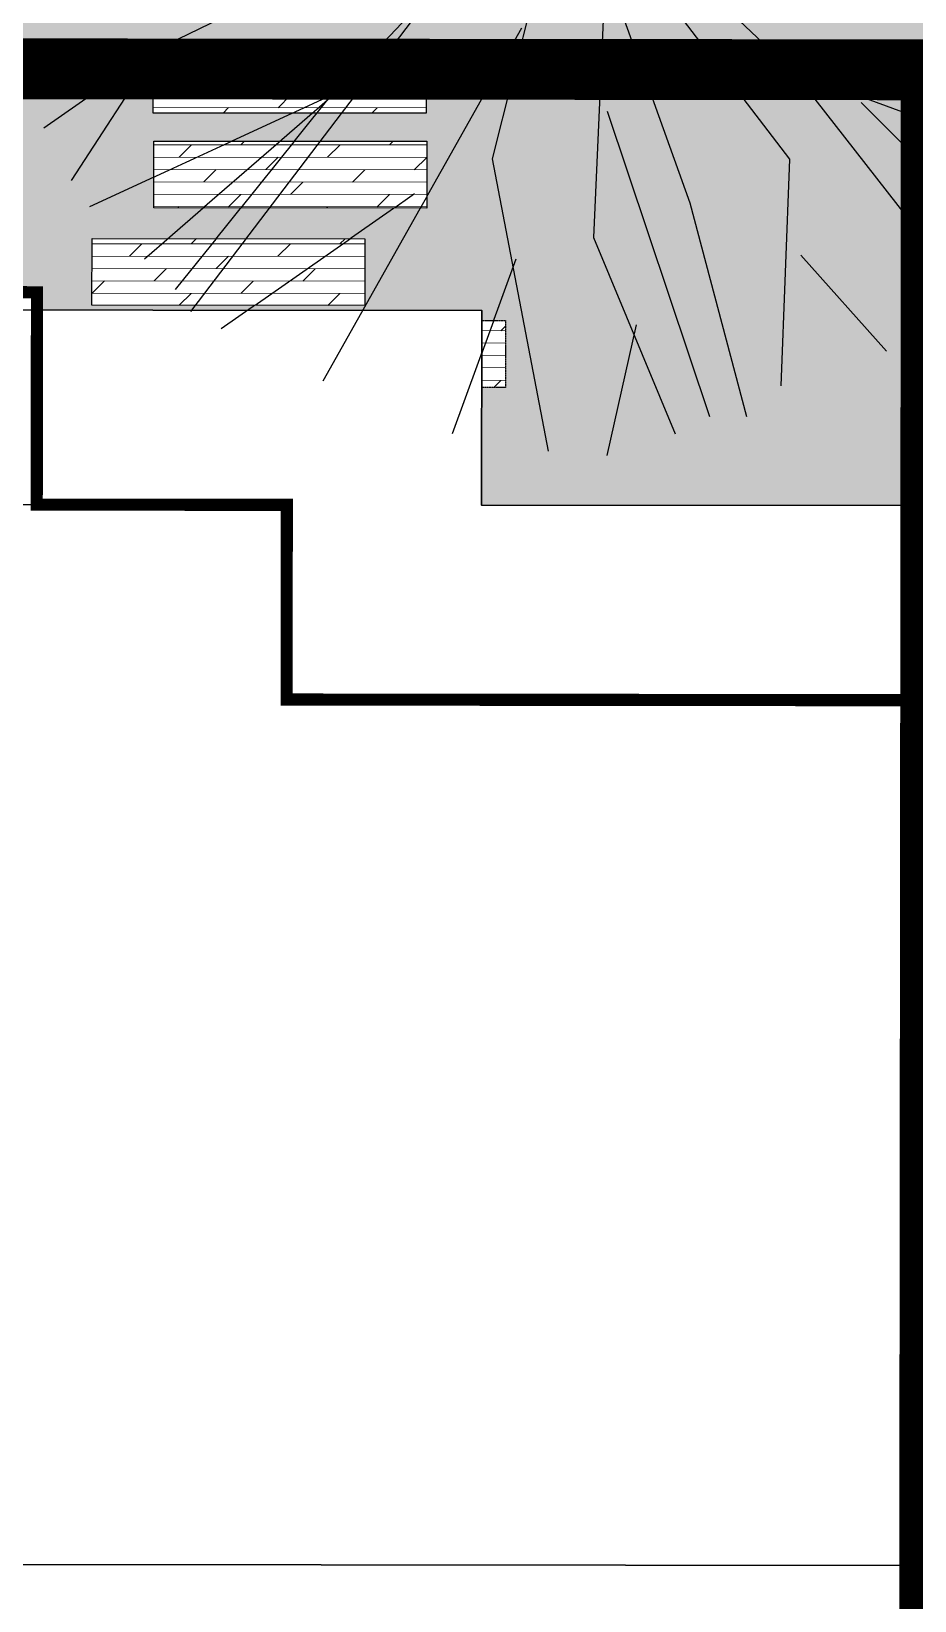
# Model space of a CAD drawing. Header units: millimetres. Extents: x -1030105 to 906887, y -616134 to 1220667.
# Drawn here: x -688036 to -680778, y -461782 to -448886 of the extents above; entities that cross this region are included whole.
import ezdxf

# ---------------------------------------------------------------- set-up
doc = ezdxf.new("R2010")
doc.units = ezdxf.units.MM
doc.header["$MEASUREMENT"] = 0
for name, pattern in [('240930  KHU B- TMB gời inno$0$HIDDEN_FEATURES', [0.16, 0.12, -0.04]), ('DASHED', [0.75, 0.5, -0.25]), ('HIDDEN', [9.525, 6.35, -3.175])]:
    doc.linetypes.add(name, pattern=pattern)
doc.layers.get('Defpoints').update_dxf_attribs({"color": 1})
doc.layers.add('+ toa do mong', color=7, linetype='Continuous', true_color=0xfa1a05)
for name, color, linetype, lineweight in [('240930  KHU B- TMB gời inno$0$A-WALL', 1, 'Continuous', 30), ('GFA', 6, 'Continuous', 0), ('HATCH', 8, 'Continuous', 5), ('QH_HTKT_GT_Chigioixaydung', 7, 'DASHED', 20)]:
    doc.layers.add(name, color=color, linetype=linetype, lineweight=lineweight)
for name, color, linetype in [('240930  KHU B- TMB gời inno$0$DA-WALL-LOW', 1, 'Continuous'), ('240930  KHU B- TMB gời inno$0$TMB-KHU B-XREF$0$Xref-LBC-Plot$0$DA-SITE-CNTR1', 8, 'Continuous'), ('240930  KHU B- TMB gời inno$0$XREF_LBC_ZONE B_BEACH VILLA 22 11 11$0$DA-FLOR-OTLN', 9, 'Continuous'), ('240930  KHU B- TMB gời inno$0$XREF_LBC_ZONE B_BEACH VILLA 22 11 11$0$DA-FLOR-PATT', 251, 'Continuous'), ('240930  KHU B- TMB gời inno$0$XREF_LBC_ZONE B_BEACH VILLA 22 11 11$0$DA-WALL-LOW', 1, 'Continuous'), ('DA-LANS-TREE', 7, 'Continuous'), ('KTCQ CẢNH QUAN', 192, 'Continuous'), ('N-cay lon', 192, 'Continuous'), ('ranh dat', 7, 'Continuous'), ('TMB-KHU B-XREF$0$Xref-LBC-Plot$0$DA-SITE-CNTR1', 8, 'Continuous')]:
    doc.layers.add(name, color=color, linetype=linetype)
doc.layers.add('TMB-KHU B-XREF$0$GRASS', color=95, linetype='Continuous', lineweight=0, transparency=0.6)

# ---------------------------------------------------------------- blocks, each defined once
blk = doc.blocks.new('*U1352')
at = {"ltscale": 0.2}
blk.add_wipeout([(1098, 2400), (1098, 0), (0, 0), (0, 2400)], dxfattribs=at)
at = {"linetype": '240930  KHU B- TMB gời inno$0$HIDDEN_FEATURES', "ltscale": 20}
blk.add_lwpolyline([(0, 2400), (0, 0), (1098, 0), (1098, 2400)], close=True, dxfattribs=at)
blk = doc.blocks.new('*U1353')
at = {"ltscale": 0.2}
blk.add_wipeout([(1098, 2242), (1098, 0), (0, 0), (0, 2242)], dxfattribs=at)
at = {"linetype": '240930  KHU B- TMB gời inno$0$HIDDEN_FEATURES', "ltscale": 20}
blk.add_lwpolyline([(0, 2242), (0, 0), (1098, 0), (1098, 2242)], close=True, dxfattribs=at)
blk = doc.blocks.new('*U1354')
at = {"ltscale": 0.2}
blk.add_wipeout([(549, 2935), (549, 0), (0, 0), (0, 2935)], dxfattribs=at)
at = {"linetype": '240930  KHU B- TMB gời inno$0$HIDDEN_FEATURES', "ltscale": 20}
blk.add_lwpolyline([(0, 2935), (0, 0), (549, 0), (549, 2935)], close=True, dxfattribs=at)
blk = doc.blocks.new('*U1391')
at = {"ltscale": 0.2}
blk.add_wipeout([(549, 2242), (549, 0), (0, 0), (0, 2242)], dxfattribs=at)
at = {"color": 0, "linetype": 'ByBlock', "ltscale": 0.2}
blk.add_lwpolyline([(0, 2242), (0, 0), (549, 0), (549, 2242)], close=True, dxfattribs=at)
blk = doc.blocks.new('240930  KHU B- TMB gời inno$0$sdfdfedfre r')
at = {"layer": 'Defpoints', "color": 252, "elevation": 0}
blk.add_lwpolyline([(20000.074, -1680.868), (20000.074, -1679.967), (19998.074, -1679.967), (19998.074, -1680.868)], close=True, dxfattribs=at)
at = {"color": 252}
blk.add_wipeout([(19993.074, -1639.252), (20007.332, -1639.252), (20007.332, -1644.752), (20005.274, -1644.752), (20005.274, -1658.868), (20006.474, -1658.868), (20006.474, -1666.468), (20005.274, -1666.468), (20005.274, -1684.268), (20005.474, -1684.268), (20005.474, -1687.018), (20000.374, -1687.018), (20000.374, -1684.268), (20000.274, -1684.268), (20000.274, -1686.768), (20000.074, -1686.768), (20000.074, -1680.868), (19998.074, -1680.868), (19998.074, -1681.399), (19998.574, -1681.399), (19998.574, -1681.899), (19995.574, -1681.899), (19995.574, -1682.168), (19992.774, -1682.168), (19992.774, -1679.967), (19992.574, -1679.967), (19992.574, -1658.868), (19993.074, -1658.868)], dxfattribs=at).dxf.layer = '240930  KHU B- TMB gời inno$0$A-WALL'
at = {"layer": '240930  KHU B- TMB gời inno$0$XREF_LBC_ZONE B_BEACH VILLA 22 11 11$0$DA-FLOR-PATT'}
h = blk.add_hatch(dxfattribs=at)
h.set_pattern_fill('DASH', color=153, scale=0.04)
h.set_pattern_definition([(360, (20057.18209, -1552.47807), (0.127, 0.127), [0.127, -0.127])])
h.paths.add_polyline_path([(19993.406, -1680.006), (19994.206, -1680.006), (19994.206, -1680.806), (19993.406, -1680.806)], flags=16)
h.paths.add_polyline_path([(19995.454, -1678.718), (19995.454, -1682.068), (19992.874, -1682.068), (19992.874, -1678.718)])
at = {"layer": '240930  KHU B- TMB gời inno$0$XREF_LBC_ZONE B_BEACH VILLA 22 11 11$0$DA-FLOR-OTLN'}
for points in [[(19995.574, -1678.618), (19995.574, -1682.168), (19992.774, -1682.168), (19992.774, -1678.618)], [(19995.454, -1678.718), (19995.454, -1682.068), (19992.874, -1682.068), (19992.874, -1678.718)]]:
    blk.add_lwpolyline(points, close=True, dxfattribs=at)
at = {"layer": '240930  KHU B- TMB gời inno$0$XREF_LBC_ZONE B_BEACH VILLA 22 11 11$0$DA-FLOR-OTLN', "elevation": 0}
blk.add_lwpolyline([(19998.074, -1681.899), (19998.074, -1678.968), (19996.074, -1678.968), (19996.074, -1681.899)], close=True, dxfattribs=at)
at = {"layer": '240930  KHU B- TMB gời inno$0$XREF_LBC_ZONE B_BEACH VILLA 22 11 11$0$DA-FLOR-PATT'}
for points in [[(19994.206, -1680.006), (19994.206, -1680.806), (19993.406, -1680.806), (19993.406, -1680.006)], [(19994.106, -1680.106), (19994.106, -1680.706), (19993.506, -1680.706), (19993.506, -1680.106)]]:
    blk.add_lwpolyline(points, close=True, dxfattribs=at)
at = {"layer": '240930  KHU B- TMB gời inno$0$XREF_LBC_ZONE B_BEACH VILLA 22 11 11$0$DA-FLOR-PATT', "extrusion": (-1.10945e-15, -4.83519e-08, -1), "xscale": 0.001, "yscale": 0.001, "zscale": -0.001, "rotation": 270}
for name, p in [('*U1353', (-19999.009, -1683.146, 0)), ('*U1354', (-19999.009, -1684.39, 0)), ('*U1391', (-19999.472, -1685.062, 0)), ('*U1391', (-19998.964, -1685.863, 0)), ('*U1391', (-19998.97, -1686.642, 0))]:
    blk.add_blockref(name, p, dxfattribs=at)
blk.add_blockref('*U1352', (-19998.474, -1681.899, 0), dxfattribs=at)
at = {"layer": 'GFA', "true_color": 0x8c7854}
h = blk.add_hatch(dxfattribs=at)
h.set_pattern_fill('DOLMIT', color=35, scale=0.407086, angle=180)
h.set_pattern_definition([(180, (0, 0), (3e-17, -0.10177157847), []), (225, (0, 0), (0.2035431566, -0.2035431566), [0.1439267465, -0.287853493])])
h.paths.add_polyline_path([(19998.474, -1681.899), (19996.074, -1681.899), (19996.074, -1682.997), (19998.474, -1682.997)])
h.paths.add_polyline_path([(19999.009, -1683.146), (19996.767, -1683.146), (19996.767, -1684.244), (19999.009, -1684.244)])
h.paths.add_polyline_path([(19999.009, -1684.39), (19996.074, -1684.39), (19996.074, -1684.939), (19999.009, -1684.939)])
h.paths.add_polyline_path([(19999.472, -1685.062), (19997.23, -1685.062), (19997.23, -1685.611), (19999.472, -1685.611)])
h.paths.add_polyline_path([(19998.964, -1685.863), (19996.722, -1685.863), (19996.722, -1686.412), (19998.964, -1686.412)])
h.paths.add_polyline_path([(19998.97, -1686.642), (19996.728, -1686.642), (19996.728, -1687.191), (19998.97, -1687.191)])
at = {"layer": '240930  KHU B- TMB gời inno$0$DA-WALL-LOW', "color": 252}
blk.add_lwpolyline([(19996.074, -1679.967), (19996.074, -1681.899), (19998.074, -1681.899), (19998.074, -1681.268)], dxfattribs=at)
at = {"layer": '240930  KHU B- TMB gời inno$0$XREF_LBC_ZONE B_BEACH VILLA 22 11 11$0$DA-FLOR-OTLN'}
blk.add_line((19996.074, -1681.899, 0), (19998.074, -1681.899, 0), dxfattribs=at)
at = {"layer": '240930  KHU B- TMB gời inno$0$XREF_LBC_ZONE B_BEACH VILLA 22 11 11$0$DA-WALL-LOW', "color": 252, "elevation": 0}
for points in [[(19995.574, -1681.399), (19995.574, -1681.899), (19996.074, -1681.899), (19996.074, -1681.399)], [(19998.074, -1681.399), (19998.074, -1681.899), (19998.574, -1681.899), (19998.574, -1681.399)], [(19995.624, -1681.849), (19996.024, -1681.849), (19996.024, -1681.449), (19995.624, -1681.449)], [(19998.124, -1681.849), (19998.524, -1681.849), (19998.524, -1681.449), (19998.124, -1681.449)]]:
    blk.add_lwpolyline(points, close=True, dxfattribs=at)
at = {"color": 2}
blk.add_wipeout([(19992.574, -1683.423), (19996.269, -1683.423), (19996.269, -1685.023), (19999.924, -1685.023), (19999.924, -1685.168), (20000.269, -1685.168), (20000.269, -1686.873), (20004.674, -1686.873), (20004.674, -1685.168), (20005.019, -1685.168), (20005.019, -1669.923), (20006.424, -1669.923), (20006.424, -1662.113), (20000.269, -1662.113), (20000.269, -1664.468), (19999.179, -1664.468), (19999.179, -1663.313), (19992.574, -1663.313)], dxfattribs=at).dxf.layer = 'Defpoints'
blk.add_wipeout([(20004.674, -1686.873), (20004.674, -1685.168), (20005.019, -1685.168), (20005.019, -1669.923), (20006.424, -1669.923), (20006.424, -1662.113), (20000.269, -1662.113), (20000.269, -1664.468), (19999.179, -1664.468), (19999.179, -1663.313), (19992.574, -1663.313), (19992.574, -1683.423), (19996.269, -1683.423), (19996.269, -1685.023), (19999.924, -1685.023), (19999.924, -1685.168), (20000.269, -1685.168), (20000.269, -1686.873)], dxfattribs=at).dxf.layer = 'HATCH'
at = {"layer": 'GFA', "true_color": 0xb75434}
h = blk.add_hatch(dxfattribs=at)
h.set_pattern_fill('AR-RSHKE', color=15, scale=0.05, angle=90)
h.set_pattern_definition([(90, (-36.3218, 7.37444), (-0.6, 1.275), [0.3, -0.25, 0.35, -0.15, 0.45, -0.2]), (90, (-36.3468, 7.67444), (-0.6, 1.275), [0.25, -0.95, 0.2, -0.3]), (90, (-36.2843, 8.27444), (-0.6, 1.275), [0.15, -1.55]), (180, (-36.3218, 7.37444), (-0.6, -0.425), [0.575, -1.825]), (180, (-36.3218, 7.67444), (-0.6, -0.425), [0.5625, -1.8375]), (180, (-36.3218, 7.92444), (-0.6, -0.425), [0.525, -1.875]), (180, (-36.2843, 8.27444), (-0.6, -0.425), [0.575, -1.825]), (180, (-36.2843, 8.42444), (-0.6, -0.425), [0.575, -1.825]), (180, (-36.3218, 8.87444), (-0.6, -0.425), [0.55, -1.85])])
h.paths.add_polyline_path([(20001.679, -1684.968), (20004.819, -1684.968), (20004.819, -1664.668), (19992.774, -1664.668), (19992.774, -1673.113), (19993.484, -1673.113), (19993.484, -1669.828), (19997.664, -1669.828), (19997.664, -1673.113), (20001.679, -1673.113)])
at = {"layer": '+ toa do mong', "linetype": 'HIDDEN', "ltscale": 100, "const_width": 0.1}
blk.add_lwpolyline([(19999.924, -1685.023), (19999.924, -1685.168), (20005.019, -1685.168), (20005.019, -1664.468), (19992.574, -1664.468), (19992.574, -1681.823), (19997.869, -1681.823), (19997.869, -1683.423), (19999.924, -1683.423), (19999.924, -1685.168)], dxfattribs=at)
at = {"color": 7}
for points in [[(20000.269, -1685.023), (20000.269, -1685.168), (20005.019, -1685.168), (20005.019, -1664.468), (19992.574, -1664.468), (19992.574, -1673.113)], [(20001.679, -1684.968), (20004.819, -1684.968), (20004.819, -1664.668), (19992.774, -1664.668), (19992.774, -1673.113)]]:
    blk.add_lwpolyline(points, dxfattribs=at)
blk.add_lwpolyline([(20001.679, -1673.113), (20001.679, -1685.023), (19996.269, -1685.023), (19996.269, -1683.423), (19992.574, -1683.423), (19992.574, -1673.113)], close=True, dxfattribs=at)
at = {"color": 252}
blk.add_lwpolyline([(20000.079, -1674.713), (20000.079, -1683.423), (19997.869, -1683.423), (19997.869, -1681.823), (19992.574, -1681.823), (19992.574, -1674.713)], close=True, dxfattribs=at)
blk = doc.blocks.new('240930  KHU B- TMB gời inno$0$A$C2E32106B')
at = {"layer": '240930  KHU B- TMB gời inno$0$A-WALL', "color": 0, "xscale": 999.9999999999969, "yscale": 999.9999999999969, "zscale": 999.9999999999969, "rotation": 90}
blk.add_blockref('240930  KHU B- TMB gời inno$0$sdfdfedfre r', (-1683502, -20009072), dxfattribs=at)
blk = doc.blocks.new('240930  KHU B- TMB gời inno$0$A$C55f665a7')
at = {"xscale": 0.001000000000000002, "yscale": 0.001000000000000002, "zscale": 0.001000000000000002, "rotation": 90}
blk.add_blockref('240930  KHU B- TMB gời inno$0$A$C2E32106B', (320.316, -88.449, -0.198), dxfattribs=at)
blk = doc.blocks.new('11')
at = {"layer": 'N-cay lon', "color": 66, "linetype": 'Continuous', "true_color": 0x50710f, "extrusion": (0, 0, -1)}
for p, q in [((-0.612, 5.458), (-2.685, 15.085)), ((-0.83, 8.817), (-2.005, 15.018)), ((-0.849, 8.622), (-0.898, 15.105)), ((-0.849, 8.622), (1.045, 15.306)), ((2.994, 11.385), (1.862, 15.226)), ((-4.134, 8.75), (-3.54, 14.777)), ((3.013, 11.579), (3.339, 14.884)), ((-2.689, 3.896), (-6.259, 13.67)), ((-7.106, 7.865), (-9.443, 12.021)), ((-4.753, 6.651), (-11.384, 10.446)), ((-10.388, 6.618), (-12.452, 9.373)), ((-7.977, 5.988), (-13.168, 7.677)), ((-5.739, 3.608), (-13.4, 6.718)), ((-8.907, 3.527), (-14.021, 5.994)), ((-9.719, 0.859), (-14, 4.814)), ((-11.781, 2.24), (-15.084, 2.173)), ((-8.084, -0.676), (-15.469, -0.341)), ((-8.084, -0.676), (-14.628, -4.35)), ((-8.22, -0.662), (-13.867, -6.388)), ((-9.813, -1.487), (-15.35, -1.923))]:
    blk.add_line(p, q, dxfattribs=at)
at = {"layer": 'N-cay lon', "color": 66, "linetype": 'Continuous', "true_color": 0x5d8311, "extrusion": (0, 0, -1)}
for p, q in [((0.134, 0.477), (2.994, 11.385)), ((-2.821, 1.161), (-7.977, 5.988))]:
    blk.add_line(p, q, dxfattribs=at)
at = {"layer": 'N-cay lon', "color": 63, "linetype": 'Continuous', "true_color": 0xb1e746, "extrusion": (0, 0, -1)}
for p, q in [((-0.002, 0.491), (-0.849, 8.622)), ((-0.41, 0.531), (-4.753, 6.651)), ((-0.565, 0.35), (-8.907, 3.527)), ((-0.293, 0.323), (-9.719, 0.859)), ((-0.313, 0.129), (-8.084, -0.676))]:
    blk.add_line(p, q, dxfattribs=at)

msp = doc.modelspace()

# ---------------------------------------------------------------- hatches: boundary and pattern name
at = {"layer": 'TMB-KHU B-XREF$0$GRASS', "true_color": 0x3d6827}
h = msp.add_hatch(dxfattribs=at)
h.set_pattern_fill('CROSS', color=79, scale=2000, angle=-0.0605062)
h.set_pattern_definition([(359.939493816, (-1186721561.66, -431575606.1), (500.52773717, 499.47170523), [250, -750]), (89.939493816, (-1186721436.8, -431575731.24), (-499.47170523, 500.52773717), [250, -750])])
h.paths.add_polyline_path([(-532195.447, -504328.015), (-532160.438, -449322.924), (-565163.916, -449301.919), (-565166.564, -451809.425), (-598159.414, -451774.583), (-598156.774, -449274.584), (-631159.133, -449239.733), (-631161.773, -451739.731), (-664164.132, -451704.88), (-664161.492, -449204.881), (-697163.851, -449170.03), (-697166.491, -451670.028), (-730182.461, -451635.162), (-730237.884, -504117.412)])

# ---------------------------------------------------------------- next in the draw order: block references
at = {"extrusion": (2.64092e-09, -1.16997e-09, 1), "xscale": 1000, "yscale": 1000, "zscale": 1000, "rotation": 359.939493815354}
msp.add_blockref('240930  KHU B- TMB gời inno$0$A$C55f665a7', (-1017362.464, -363899.137, 200.73), dxfattribs=at)

# ---------------------------------------------------------------- next in the draw order: hatches: boundary and pattern name
at = {"layer": 'DA-LANS-TREE', "true_color": 0xc1a88b}
h = msp.add_hatch(dxfattribs=at)
h.set_pattern_fill('AR-B88', color=253, scale=100, angle=-0.0605062)
h.set_pattern_definition([(359.939493816, (-1186721561.66, -431575606.1), (0.84482555, 799.9995539), []), (89.939493816, (-1186721561.66, -431575606.1), (-399.15495141, 800.42196669), [800, -800])])
h.paths.add_polyline_path([(-631136.263, -451756.415), (-631133.506, -449256.417), (-598131.149, -449292.812), (-598133.906, -451792.811), (-565141.057, -451829.195), (-565136.232, -449321.692), (-565133.799, -446348.87), (-573062.977, -446342.381, 0.140564787), (-574123.223, -446645.516), (-577151.959, -448535.032, -0.140564787), (-578212.206, -448838.167), (-585065.019, -448832.559, -0.140564787), (-586124.767, -448527.689), (-589150.407, -446633.219, 0.140564787), (-590210.156, -446328.348), (-596344.818, -446323.327, -0.01506721), (-638595.458, -444885.939, 0.130012852), (-639591.346, -445119.082), (-642765.871, -446806.385, -0.140903213), (-643847.198, -447035.252, -0.001488052), (-648026.562, -446723.886), (-650684.527, -446582.189, -0.140373443), (-651725.609, -446223.049), (-654580.954, -444222.679, 0.144680408), (-655655.771, -443862.027, 0.033442693), (-704332.188, -445346.402, -0.021995544), (-715910.118, -446116.406), (-715916.235, -451662.92), (-697140.977, -451683.625), (-697138.22, -449183.627), (-664135.863, -449220.022), (-664138.62, -451720.02)])

# ---------------------------------------------------------------- next in the draw order: linework, layer by layer
at = {"layer": '240930  KHU B- TMB gời inno$0$TMB-KHU B-XREF$0$Xref-LBC-Plot$0$DA-SITE-CNTR1'}
msp.add_lwpolyline([(-680638.23, -449201.823), (-697138.22, -449183.627), (-697140.977, -451683.625), (-697198.859, -504169.395), (-697198.859, -504169.885), (-680698.871, -504190.057), (-680698.871, -504189.5)], close=True, dxfattribs=at)
at = {"layer": 'QH_HTKT_GT_Chigioixaydung', "ltscale": 6, "const_width": 500, "flags": 128}
msp.add_lwpolyline([(-598198.939, -504296.542), (-583745.232, -504314.091), (-581698.95, -504315.49), (-565196.892, -504326.764), (-548696.894, -504338.038), (-532195.469, -504349.312), (-532137.679, -449358.083), (-548636.242, -449339.888), (-565136.232, -449321.692), (-565138.997, -451829.198), (-581641.047, -451810.999), (-598141.037, -451792.803), (-598138.28, -449292.804), (-614638.27, -449274.608), (-631133.506, -449256.417), (-631136.263, -451756.415), (-631141.017, -451756.41), (-647641.007, -451738.214), (-664140.997, -451720.018), (-664138.24, -449220.019), (-680638.23, -449201.823), (-697138.22, -449183.627), (-697140.977, -451683.625), (-713640.967, -451665.429), (-727156.948, -451650.523), (-730156.946, -451647.215), (-730214.824, -504129.462), (-725120.899, -504135.747), (-713698.847, -504149.712), (-697198.859, -504169.885), (-680698.871, -504190.057), (-680060.347, -504190.838), (-664198.886, -504212.706), (-647698.901, -504235.455), (-641706.038, -504243.718), (-631198.915, -504256.475), (-614698.927, -504276.509)], close=True, dxfattribs=at)
at = {"layer": 'ranh dat'}
msp.add_lwpolyline([(-680638.23, -449201.823), (-697138.22, -449183.627), (-697140.977, -451683.625), (-697198.859, -504169.395), (-697198.859, -504169.885), (-680698.871, -504190.057), (-680698.871, -504189.5)], close=True, dxfattribs=at)
at = {"layer": 'TMB-KHU B-XREF$0$Xref-LBC-Plot$0$DA-SITE-CNTR1', "extrusion": (2.65549e-09, 1.26306e-08, 1), "const_width": 500, "elevation": -0.163}
msp.add_lwpolyline([(-680698.846, -504175.149), (-680640.777, -449187.469)], dxfattribs=at)

# ---------------------------------------------------------------- next in the draw order: block references
at = {"layer": 'KTCQ CẢNH QUAN', "xscale": 320.0000000000005, "yscale": 320.0000000000005, "zscale": 320.0000000000005, "rotation": 130.5801444105204}
msp.add_blockref('11', (-683621.286, -447395.138), dxfattribs=at)

doc.saveas('drawing.dxf')
